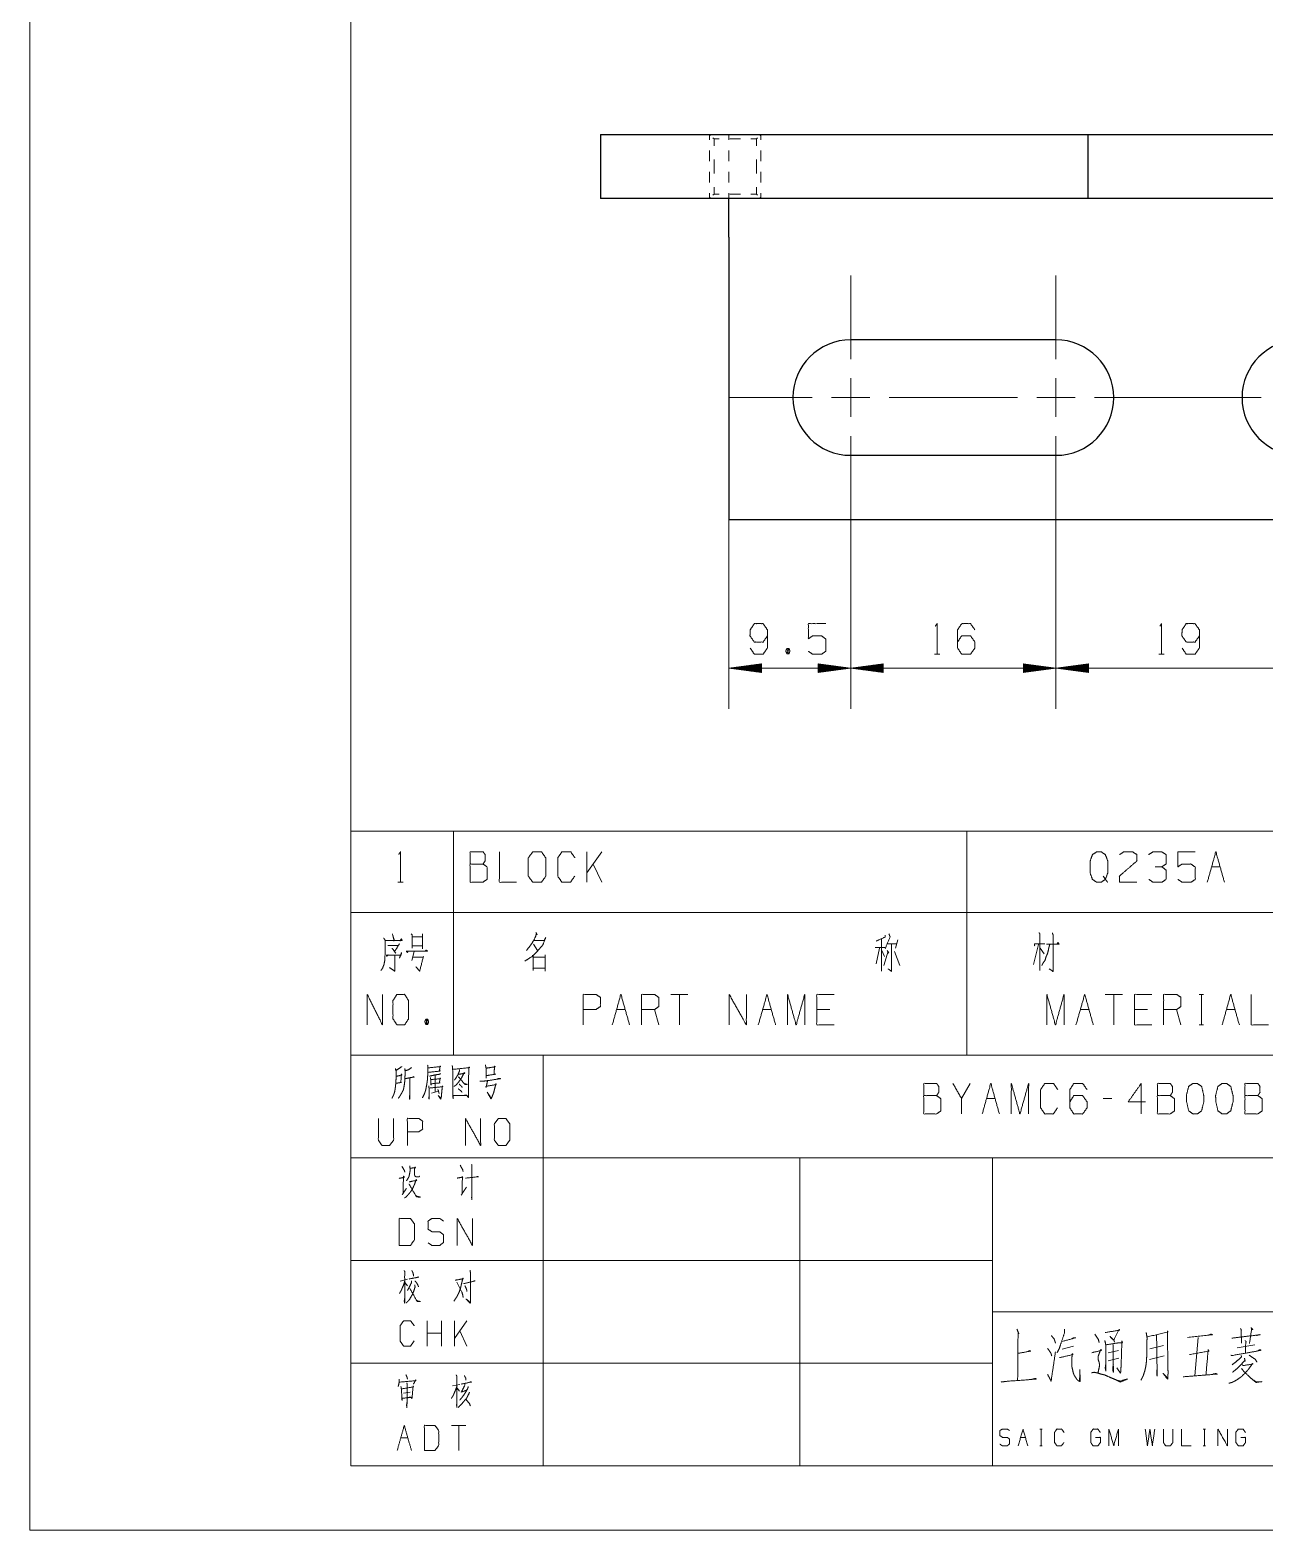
# Paper-space layout 'SHT2' of a CAD drawing. Header units: millimetres. Extents: x 0 to 210, y 0 to 297.
# Drawn here: x 0 to 96.2, y 0 to 116.9 of the extents above; entities that cross this region are included whole.
import ezdxf

# ---------------------------------------------------------------- set-up
doc = ezdxf.new("R2010")
doc.units = ezdxf.units.MM
doc.layers.add('101', color=7, linetype='Continuous', true_color=0xffffff)

psp = doc.layouts.new('SHT2')

# ---------------------------------------------------------------- linework, layer by layer
at = {"layer": '101', "color": 133, "linetype": 'Continuous', "lineweight": 18}
for p, q in [((0, 297), (0, 0)), ((25, 292), (25, 5)), ((25, 37), (205, 37)), ((25, 37), (25, 5)), ((40, 37), (40, 5)), ((25, 29), (205, 29)), ((60, 29), (60, 5)), ((75, 29), (75, 5)), ((25, 21), (75, 21)), ((75, 17), (184, 17)), ((25, 13), (75, 13)), ((25, 5), (205, 5)), ((25, 5), (205, 5)), ((0, 0), (210, 0))]:
    psp.add_line(p, q, dxfattribs=at)
at = {"layer": '101', "color": 251, "linetype": 'Continuous', "lineweight": 25}
for p, q in [((44.46, 108.75), (82.46, 108.75)), ((44.46, 108.75), (44.46, 103.75)), ((82.46, 103.75), (82.46, 108.75)), ((82.46, 108.75), (124.46, 108.75)), ((82.46, 103.75), (44.46, 103.75)), ((124.46, 103.75), (82.46, 103.75)), ((54.46, 100.75), (54.46, 78.75)), ((79.96, 92.75), (63.96, 92.75)), ((63.96, 83.75), (79.96, 83.75)), ((54.46, 78.75), (124.46, 78.75))]:
    psp.add_line(p, q, dxfattribs=at)
at = {"layer": '101', "color": 53, "linetype": 'Continuous', "lineweight": 18}
for p, q in [((52.96, 108.75), (52.96, 108.34)), ((52.96, 108.75), (53.04, 108.67)), ((54.46, 108.75), (54.46, 108.34)), ((56.87, 108.67), (56.96, 108.75)), ((56.96, 108.75), (56.96, 108.34)), ((53.22, 108.49), (53.31, 108.4)), ((53.31, 108.4), (53.31, 107.87)), ((56.61, 108.4), (56.69, 108.49)), ((56.61, 107.87), (56.61, 108.4)), ((52.96, 107.5), (52.96, 106.67)), ((53.31, 106.79), (53.31, 105.72)), ((54.46, 107.5), (54.46, 106.67)), ((56.61, 105.72), (56.61, 106.79)), ((56.96, 107.5), (56.96, 106.67)), ((52.96, 105.84), (52.96, 105)), ((54.46, 105.84), (54.46, 105)), ((56.96, 105.84), (56.96, 105)), ((52.96, 104.17), (52.96, 103.75)), ((53.31, 104.1), (53.22, 104.02)), ((53.31, 104.64), (53.31, 104.1)), ((54.46, 104.17), (54.46, 103.75)), ((54.96, 104.1), (54.54, 104.1)), ((55.37, 104.1), (54.96, 104.1)), ((56.61, 104.1), (56.61, 104.64)), ((56.69, 104.02), (56.61, 104.1)), ((56.96, 104.17), (56.96, 103.75)), ((53.04, 103.84), (52.96, 103.75)), ((56.96, 103.75), (56.87, 103.84))]:
    psp.add_line(p, q, dxfattribs=at)
at = {"layer": '101', "color": 151, "linetype": 'Continuous', "lineweight": 18}
for p, q in [((63.96, 91.25), (63.96, 97.75)), ((79.96, 91.25), (79.96, 97.75)), ((63.96, 86.75), (63.96, 89.75)), ((79.96, 86.75), (79.96, 89.75)), ((60.96, 88.25), (54.46, 88.25)), ((62.46, 88.25), (65.46, 88.25)), ((66.96, 88.25), (73.46, 88.25)), ((76.96, 88.25), (70.46, 88.25)), ((78.46, 88.25), (81.46, 88.25)), ((82.96, 88.25), (89.46, 88.25)), ((95.96, 88.25), (89.46, 88.25)), ((63.96, 85.25), (63.96, 78.75)), ((79.96, 85.25), (79.96, 78.75))]:
    psp.add_line(p, q, dxfattribs=at)
at = {"layer": '101', "color": 22, "linetype": 'Continuous', "lineweight": 18}
for p, q in [((54.46, 78.75), (54.46, 63.99)), ((63.96, 78.75), (63.96, 63.99)), ((63.96, 78.75), (63.96, 63.99)), ((79.96, 78.75), (79.96, 63.99)), ((79.96, 78.75), (79.96, 63.99)), ((57, 67.5), (54.46, 67.16)), ((63.96, 67.16), (54.46, 67.16)), ((54.46, 67.16), (57, 66.83)), ((57, 67.19), (54.65, 67.19)), ((57, 67.14), (54.65, 67.14)), ((57, 67.24), (55.04, 67.24)), ((57, 67.08), (55.04, 67.08)), ((57, 67.29), (55.42, 67.29)), ((57, 67.03), (55.42, 67.03)), ((57, 67.34), (55.81, 67.34)), ((57, 66.98), (55.81, 66.98)), ((57, 67.39), (56.19, 67.39)), ((57, 66.93), (56.19, 66.93)), ((57, 67.44), (56.58, 67.44)), ((57, 66.88), (56.58, 66.88)), ((57, 67.49), (56.96, 67.49)), ((57, 67.49), (56.96, 67.49)), ((57, 66.83), (56.96, 66.83)), ((57, 66.83), (56.96, 66.83)), ((57, 66.83), (57, 67.5)), ((63.96, 67.16), (61.42, 67.5)), ((61.42, 67.5), (61.42, 66.83)), ((61.42, 67.49), (61.45, 67.49)), ((61.42, 67.49), (61.45, 67.49)), ((61.42, 67.44), (61.83, 67.44)), ((61.42, 67.39), (62.22, 67.39)), ((61.42, 67.34), (62.61, 67.34)), ((61.42, 67.29), (62.99, 67.29)), ((61.42, 67.24), (63.38, 67.24)), ((61.42, 67.19), (63.76, 67.19)), ((61.42, 66.83), (63.96, 67.16)), ((61.42, 67.14), (63.76, 67.14)), ((61.42, 67.08), (63.38, 67.08)), ((61.42, 67.03), (62.99, 67.03)), ((61.42, 66.98), (62.61, 66.98)), ((61.42, 66.93), (62.22, 66.93)), ((61.42, 66.88), (61.83, 66.88)), ((61.42, 66.83), (61.45, 66.83)), ((61.42, 66.83), (61.45, 66.83)), ((66.5, 67.5), (63.96, 67.16)), ((63.96, 67.16), (66.5, 66.83)), ((63.96, 67.16), (79.96, 67.16)), ((66.5, 67.19), (64.15, 67.19)), ((66.5, 67.14), (64.15, 67.14)), ((66.5, 67.24), (64.54, 67.24)), ((66.5, 67.08), (64.54, 67.08)), ((66.5, 67.29), (64.92, 67.29)), ((66.5, 67.03), (64.92, 67.03)), ((66.5, 67.34), (65.31, 67.34)), ((66.5, 66.98), (65.31, 66.98)), ((66.5, 67.39), (65.69, 67.39)), ((66.5, 66.93), (65.69, 66.93)), ((66.5, 67.44), (66.08, 67.44)), ((66.5, 66.88), (66.08, 66.88)), ((66.5, 67.49), (66.46, 67.49)), ((66.5, 67.49), (66.46, 67.49)), ((66.5, 66.83), (66.46, 66.83)), ((66.5, 66.83), (66.46, 66.83)), ((66.5, 66.83), (66.5, 67.5)), ((77.42, 67.5), (77.42, 66.83)), ((79.96, 67.16), (77.42, 67.5)), ((77.42, 67.49), (77.45, 67.49)), ((77.42, 67.49), (77.45, 67.49)), ((77.42, 67.44), (77.83, 67.44)), ((77.42, 67.39), (78.22, 67.39)), ((77.42, 67.34), (78.61, 67.34)), ((77.42, 67.29), (78.99, 67.29)), ((77.42, 67.24), (79.38, 67.24)), ((77.42, 67.19), (79.76, 67.19)), ((77.42, 66.83), (79.96, 67.16)), ((77.42, 67.14), (79.76, 67.14)), ((77.42, 67.08), (79.38, 67.08)), ((77.42, 67.03), (78.99, 67.03)), ((77.42, 66.98), (78.61, 66.98)), ((77.42, 66.93), (78.22, 66.93)), ((77.42, 66.88), (77.83, 66.88)), ((77.42, 66.83), (77.45, 66.83)), ((77.42, 66.83), (77.45, 66.83)), ((82.5, 67.5), (79.96, 67.16)), ((79.96, 67.16), (98.96, 67.16)), ((79.96, 67.16), (82.5, 66.83)), ((82.5, 67.19), (80.15, 67.19)), ((82.5, 67.14), (80.15, 67.14)), ((82.5, 67.24), (80.54, 67.24)), ((82.5, 67.08), (80.54, 67.08)), ((82.5, 67.29), (80.92, 67.29)), ((82.5, 67.03), (80.92, 67.03)), ((82.5, 67.34), (81.31, 67.34)), ((82.5, 66.98), (81.31, 66.98)), ((82.5, 67.39), (81.69, 67.39)), ((82.5, 66.93), (81.69, 66.93)), ((82.5, 67.44), (82.08, 67.44)), ((82.5, 66.88), (82.08, 66.88)), ((82.5, 67.49), (82.46, 67.49)), ((82.5, 67.49), (82.46, 67.49)), ((82.5, 66.83), (82.46, 66.83)), ((82.5, 66.83), (82.46, 66.83)), ((82.5, 66.83), (82.5, 67.5))]:
    psp.add_line(p, q, dxfattribs=at)
at = {"layer": '101', "color": 72, "linetype": 'Continuous', "lineweight": 18}
for p, q in [((58.99, 68.7), (59.15, 68.28)), ((70.48, 68.25), (70.9, 68.25)), ((87.98, 68.25), (88.4, 68.25)), ((25, 54.46), (25, 48.11)), ((25, 54.46), (33, 54.46)), ((33, 54.46), (73, 54.46)), ((33, 54.46), (33, 48.11)), ((73, 54.46), (103, 54.46)), ((73, 54.46), (73, 48.11)), ((43.41, 50.48), (43.41, 52.85)), ((44.57, 52.85), (43.41, 51.2)), ((44.57, 50.48), (43.9, 51.9)), ((92.09, 51.68), (92.76, 51.68)), ((28.67, 50.48), (29.09, 50.48)), ((25, 48.11), (33, 48.11)), ((25, 48.11), (25, 37)), ((33, 48.11), (33, 37)), ((33, 48.11), (73, 48.11)), ((73, 48.11), (73, 37)), ((73, 48.11), (103, 48.11)), ((29.76, 46.22), (30.58, 46.22)), ((30.59, 46.45), (30.59, 45.3)), ((39.23, 45.65), (39.55, 45.17)), ((66.35, 46.08), (66.35, 43.55)), ((66.78, 45.68), (67.56, 45.68)), ((67.63, 45.98), (67.45, 45.35)), ((78.6, 45.62), (78.21, 44.08)), ((29.76, 45.53), (30.58, 45.53)), ((29.95, 45.08), (29.76, 44.38)), ((29.81, 44.65), (30.59, 44.65)), ((65.88, 45.4), (66.64, 45.4)), ((66.21, 45.35), (65.95, 44.13)), ((66.39, 45.17), (66.6, 44.7)), ((66.87, 45.12), (66.55, 44)), ((66.8, 45.17), (66.94, 44.95)), ((67.38, 45.08), (67.79, 43.98)), ((78.74, 45.35), (79.04, 44.9)), ((51.28, 41.74), (49.94, 41.74)), ((50.61, 41.74), (50.61, 39.36)), ((85.14, 41.74), (83.8, 41.74)), ((84.47, 41.74), (84.47, 39.36)), ((91.12, 41.74), (91.46, 41.74)), ((91.3, 41.74), (91.3, 39.36)), ((30.85, 39.81), (30.99, 39.39)), ((45.72, 40.56), (46.39, 40.56)), ((49, 39.36), (48.67, 40.56)), ((57.1, 40.56), (57.77, 40.56)), ((62.33, 40.56), (61.32, 40.56)), ((81.86, 40.56), (82.53, 40.56)), ((87.08, 40.56), (86.08, 40.56)), ((89.7, 39.36), (89.36, 40.56)), ((93.24, 40.56), (93.91, 40.56)), ((91.12, 39.36), (91.46, 39.36)), ((25, 37), (33, 37)), ((33, 37), (73, 37)), ((73, 37), (103, 37)), ((31.58, 35.44), (31.57, 34.13)), ((31.29, 34.04), (31.83, 34.2)), ((73.27, 34.8), (72.6, 33.62)), ((74.54, 33.62), (75.21, 33.62)), ((84.32, 33.62), (83.65, 33.62)), ((29.41, 19.54), (28.85, 19.39)), ((29.22, 19.29), (29.42, 19.02)), ((30.96, 14.33), (30.96, 16.3)), ((32.07, 15.33), (30.96, 15.33)), ((32.07, 14.33), (32.07, 16.3)), ((34.05, 16.3), (33.08, 14.93)), ((33.08, 14.33), (33.08, 16.3)), ((34.05, 14.33), (33.49, 15.51)), ((80.43, 14.08), (81.33, 14.32)), ((88.33, 14.39), (87.28, 14.12)), ((91.04, 15.01), (90.77, 12.01)), ((94.09, 14.19), (95.45, 14.43)), ((84.04, 13.81), (84.82, 13.98)), ((84.04, 13.19), (84.87, 13.39)), ((87.26, 13.29), (88.38, 13.57)), ((29.11, 10.67), (29.64, 10.75)), ((33.49, 11.35), (32.92, 11.23)), ((33.28, 11.06), (33.47, 10.81)), ((28.89, 7.18), (29.45, 7.18)), ((33.97, 8.15), (32.86, 8.15)), ((33.41, 8.15), (33.41, 6.19)), ((77.2, 7.22), (77.57, 7.22)), ((78.7, 7.87), (78.89, 7.87)), ((78.8, 7.87), (78.8, 6.56)), ((91.43, 7.87), (91.62, 7.87)), ((91.53, 7.87), (91.53, 6.56)), ((78.7, 6.56), (78.89, 6.56)), ((91.43, 6.56), (91.62, 6.56))]:
    psp.add_line(p, q, dxfattribs=at)
at = {"layer": '101', "color": 251, "linetype": 'Continuous', "lineweight": 25}
for centre, start, end in [((63.96, 88.25), 90, 270), ((79.96, 88.25), 270, 90), ((98.96, 88.25), 90, 270)]:
    psp.add_arc(centre, 4.5, start, end, dxfattribs=at)
at = {"layer": '101', "color": 53, "linetype": 'Continuous', "lineweight": 18}
for points in [[(53.31, 108.4), (53.72, 108.4)], [(54.54, 108.4), (55.37, 108.4)], [(56.19, 108.4), (56.61, 108.4)], [(53.72, 104.1), (53.31, 104.1)], [(56.61, 104.1), (56.19, 104.1)]]:
    psp.add_open_spline(points, degree=1, dxfattribs=at)
at = {"layer": '101', "color": 251, "linetype": 'Continuous', "lineweight": 25}
psp.add_open_spline([(54.46, 100.75), (54.46, 101.53), (54.46, 102.88), (54.46, 103.65), (54.46, 103.75)], degree=1, knots=[0, 0, 0.258817, 0.707108, 0.965928, 1, 1], dxfattribs=at)
at = {"layer": '101', "color": 72, "linetype": 'Continuous', "lineweight": 18}
for points, knots in [([(56.13, 68.73), (56.45, 68.25), (57.14, 68.25), (57.47, 68.73), (57.47, 70.15), (57.14, 70.63), (56.45, 70.63), (56.13, 70.15), (56.11, 69.68), (56.45, 69.2), (57.14, 69.2), (57.47, 69.68)], [0, 0, 0.076856, 0.169525, 0.247728, 0.439297, 0.5175, 0.610168, 0.687025, 0.750925, 0.829128, 0.921797, 1, 1]), ([(60.66, 68.48), (61, 68.25), (61.69, 68.25), (62.02, 68.48), (62.02, 69.43), (61.69, 69.68), (61, 69.68), (60.66, 69.45), (60.66, 70.63), (62.02, 70.63)], [0, 0, 0.062228, 0.168343, 0.230571, 0.376816, 0.441265, 0.547381, 0.609609, 0.79049, 1, 1]), ([(70.55, 70.43), (70.69, 70.63), (70.69, 68.25)], [0, 0, 0.093489, 1, 1]), ([(72.29, 69.2), (72.61, 69.68), (73.3, 69.68), (73.64, 69.2), (73.64, 68.73), (73.3, 68.25), (72.61, 68.25), (72.29, 68.73), (72.29, 70.15), (72.61, 70.63), (73.3, 70.63), (73.64, 70.15)], [0, 0, 0.076963, 0.169761, 0.248073, 0.312019, 0.390331, 0.483129, 0.560092, 0.751927, 0.82889, 0.921688, 1, 1]), ([(88.05, 70.43), (88.19, 70.63), (88.19, 68.25)], [0, 0, 0.093488, 1, 1]), ([(89.79, 68.73), (90.11, 68.25), (90.8, 68.25), (91.14, 68.73), (91.14, 70.15), (90.8, 70.63), (90.11, 70.63), (89.79, 70.15), (89.77, 69.68), (90.11, 69.2), (90.8, 69.2), (91.14, 69.68)], [0, 0, 0.076856, 0.169525, 0.247728, 0.439297, 0.5175, 0.610168, 0.687025, 0.750925, 0.829128, 0.921797, 1, 1]), ([(58.99, 68.28), (59.15, 68.28), (59.23, 68.5), (59.15, 68.7), (58.99, 68.7), (58.9, 68.5), (58.99, 68.28), (59.15, 68.7)], [0, 0, 0.093976, 0.236783, 0.365958, 0.459934, 0.589108, 0.731914, 1, 1]), ([(28.74, 52.65), (28.88, 52.85), (28.88, 50.48)], [0, 0, 0.093489, 1, 1]), ([(34.3, 51.9), (34.3, 52.85), (35.31, 52.85), (35.47, 52.63), (35.47, 52.15), (35.31, 51.9), (34.3, 51.9), (34.3, 50.48), (35.29, 50.48), (35.62, 50.7), (35.62, 51.68), (35.31, 51.9)], [0, 0, 0.115917, 0.238847, 0.272469, 0.330427, 0.366584, 0.489514, 0.663389, 0.784162, 0.833486, 0.952453, 1, 1]), ([(36.58, 52.85), (36.58, 50.48), (37.92, 50.48)], [0, 0, 0.638732, 1, 1]), ([(39.19, 50.48), (39.86, 50.48), (40.2, 50.95), (40.2, 52.38), (39.86, 52.85), (39.19, 52.85), (38.83, 52.38), (38.83, 50.95), (39.19, 50.48)], [0, 0, 0.102684, 0.19162, 0.409477, 0.498413, 0.601097, 0.69162, 0.909477, 1, 1]), ([(42.45, 50.95), (42.12, 50.48), (41.46, 50.48), (41.13, 50.95), (41.13, 52.38), (41.46, 52.85), (42.14, 52.85), (42.47, 52.38)], [0, 0, 0.114569, 0.243367, 0.357935, 0.638584, 0.753153, 0.885432, 1, 1]), ([(83.65, 50.95), (83.81, 50.7), (83.48, 50.48), (83.14, 50.48), (82.8, 50.7), (82.63, 51.18), (82.63, 52.15), (82.8, 52.63), (83.14, 52.85), (83.48, 52.85), (83.81, 52.63), (83.99, 52.15), (83.99, 51.2), (83.81, 50.7), (83.99, 50.48)], [0, 0, 0.043279, 0.102318, 0.151366, 0.210406, 0.284429, 0.426832, 0.500854, 0.559894, 0.608943, 0.667982, 0.742005, 0.880756, 0.958211, 1, 1]), ([(84.92, 52.63), (85.24, 52.85), (85.93, 52.85), (86.27, 52.63), (86.27, 52.15), (84.9, 50.95), (84.92, 50.48), (86.27, 50.48)], [0, 0, 0.069692, 0.192978, 0.265274, 0.350227, 0.67474, 0.759752, 1, 1]), ([(88.21, 51.68), (88.54, 51.9), (88.54, 52.63), (88.21, 52.85), (87.52, 52.85), (87.18, 52.63)], [0, 0, 0.153875, 0.429853, 0.583728, 0.846125, 1, 1]), ([(89.46, 50.7), (89.79, 50.48), (90.48, 50.48), (90.82, 50.7), (90.82, 51.65), (90.48, 51.9), (89.79, 51.9), (89.46, 51.68), (89.46, 52.85), (90.82, 52.85)], [0, 0, 0.062228, 0.168344, 0.230572, 0.376816, 0.441265, 0.547381, 0.609609, 0.790489, 1, 1]), ([(87.2, 50.7), (87.52, 50.48), (88.21, 50.48), (88.54, 50.7), (88.54, 51.43), (88.21, 51.68), (87.69, 51.68)], [0, 0, 0.124121, 0.343688, 0.472447, 0.703378, 0.836733, 1, 1]), ([(27.56, 46.13), (27.69, 45.95), (27.66, 44.45), (27.59, 44.08), (27.48, 43.78), (27.34, 43.6)], [0, 0, 0.081566, 0.649823, 0.793832, 0.914831, 1, 1]), ([(27.7, 45.95), (29.01, 45.95), (28.93, 46.08), (28.85, 45.9)], [0, 0, 0.79327, 0.883172, 1, 1]), ([(27.89, 45.55), (28.71, 45.55), (28.8, 45.68), (28.41, 45.08), (28.5, 44.95), (28.22, 45.35)], [0, 0, 0.349352, 0.41636, 0.723317, 0.790326, 1, 1]), ([(28.25, 46.45), (28.36, 46), (28.39, 46.08), (28.35, 45.9)], [0, 0, 0.638265, 0.750293, 1, 1]), ([(29.7, 46.47), (29.78, 46.38), (29.78, 45.35)], [0, 0, 0.110318, 1, 1]), ([(39.32, 45.95), (40.08, 45.95), (40.2, 46.18), (39.97, 45.6), (39.55, 45.12), (39.14, 44.7), (38.56, 44.33)], [0, 0, 0.213826, 0.286067, 0.460277, 0.639449, 0.804911, 1, 1]), ([(39.43, 46.55), (39.53, 46.38), (39.48, 46.45), (39.28, 45.98), (39.05, 45.62), (38.7, 45.17)], [0, 0, 0.11364, 0.16465, 0.449685, 0.682204, 1, 1]), ([(66.64, 46.35), (66.64, 46.2), (65.95, 45.9)], [0, 0, 0.166334, 1, 1]), ([(66.94, 46.47), (67.03, 46.22), (66.64, 45.28)], [0, 0, 0.205287, 1, 1]), ([(67.15, 45.68), (67.15, 43.53), (66.87, 43.73)], [0, 0, 0.861249, 1, 1]), ([(78.3, 45.53), (78.28, 45.68), (79.1, 45.68)], [0, 0, 0.156665, 1, 1]), ([(78.64, 46.55), (78.71, 46.45), (78.71, 43.6)], [0, 0, 0.041201, 1, 1]), ([(79.47, 45.62), (79.4, 45.37), (79.36, 45.15), (79.29, 44.9), (79.18, 44.65), (79.1, 44.38), (78.95, 44.18), (78.85, 43.98)], [0, 0, 0.146032, 0.274052, 0.420084, 0.572725, 0.735081, 0.872758, 1, 1]), ([(79.22, 45.65), (80.21, 45.65), (80.12, 45.78), (80.01, 45.65)], [0, 0, 0.757415, 0.87456, 1, 1]), ([(79.68, 46.53), (79.73, 46.38), (79.73, 43.53), (79.43, 43.73)], [0, 0, 0.047209, 0.892895, 1, 1]), ([(27.91, 44.83), (27.81, 44.7), (27.77, 44.8), (28.91, 44.8), (28.96, 45), (28.79, 44.55)], [0, 0, 0.074525, 0.127161, 0.672611, 0.770465, 1, 1]), ([(28.44, 44.83), (28.44, 43.55), (28.03, 43.83)], [0, 0, 0.72158, 1, 1]), ([(29.46, 45.08), (29.41, 45), (29.32, 45.12), (30.97, 45.12), (30.87, 45.2), (30.76, 45.08)], [0, 0, 0.040633, 0.11244, 0.868409, 0.923643, 1, 1]), ([(30.67, 44.73), (30.37, 43.55), (30.07, 43.9)], [0, 0, 0.72503, 1, 1]), ([(39.16, 44.8), (39.21, 44.73), (39.21, 43.6), (39.21, 43.78), (40.15, 43.78), (40.15, 43.55), (40.15, 44.83), (40.15, 44.65), (39.25, 44.65)], [0, 0, 0.018725, 0.248081, 0.283758, 0.47474, 0.520612, 0.780548, 0.816225, 1, 1]), ([(26.28, 39.36), (26.28, 41.74), (27.47, 39.36), (27.47, 41.74)], [0, 0, 0.32062, 0.67938, 1, 1]), ([(28.6, 39.36), (29.2, 39.36), (29.5, 39.84), (29.5, 41.26), (29.2, 41.74), (28.6, 41.74), (28.29, 41.26), (28.29, 39.84), (28.6, 39.36)], [0, 0, 0.094595, 0.183573, 0.409674, 0.498652, 0.593247, 0.683573, 0.909673, 1, 1]), ([(43.11, 39.36), (43.11, 41.74), (44.11, 41.74), (44.45, 41.51), (44.45, 40.79), (44.1, 40.56), (43.11, 40.56)], [0, 0, 0.401146, 0.571312, 0.639588, 0.762043, 0.832819, 1, 1]), ([(47.66, 39.36), (47.66, 41.74), (48.67, 41.74), (49, 41.51), (49, 40.79), (48.67, 40.56), (47.66, 40.56)], [0, 0, 0.400952, 0.571035, 0.639278, 0.761674, 0.829917, 1, 1]), ([(54.49, 39.36), (54.49, 41.74), (55.83, 39.36), (55.83, 41.74)], [0, 0, 0.317574, 0.682426, 1, 1]), ([(59.04, 39.36), (59.04, 41.74), (59.71, 39.36), (60.38, 41.74), (60.38, 39.36)], [0, 0, 0.245192, 0.5, 0.754808, 1, 1]), ([(62.66, 39.36), (61.32, 39.36), (61.32, 41.74), (62.66, 41.74)], [0, 0, 0.26539, 0.73461, 1, 1]), ([(79.25, 39.36), (79.25, 41.74), (79.92, 39.36), (80.59, 41.74), (80.59, 39.36)], [0, 0, 0.245192, 0.5, 0.754808, 1, 1]), ([(81.52, 39.36), (82.2, 41.74), (82.87, 39.36)], [0, 0, 0.5, 1, 1]), ([(87.42, 39.36), (86.08, 39.36), (86.08, 41.74), (87.42, 41.74)], [0, 0, 0.265391, 0.734609, 1, 1]), ([(88.35, 39.36), (88.35, 41.74), (89.36, 41.74), (89.7, 41.51), (89.7, 40.79), (89.36, 40.56), (88.35, 40.56)], [0, 0, 0.400952, 0.571035, 0.639278, 0.761674, 0.829917, 1, 1]), ([(95.18, 41.74), (95.18, 39.36), (96.53, 39.36)], [0, 0, 0.638733, 1, 1]), ([(30.85, 39.39), (30.99, 39.39), (31.07, 39.61), (30.99, 39.81), (30.85, 39.81), (30.77, 39.61), (30.85, 39.39), (30.99, 39.81)], [0, 0, 0.086283, 0.23189, 0.363169, 0.449452, 0.580731, 0.726338, 1, 1]), ([(35.49, 36.25), (35.55, 35.99), (35.55, 35.21), (35.55, 35.41), (36.3, 35.52), (36.17, 35.52), (36.2, 36.08), (36.22, 36.16), (36.25, 36.1), (36.14, 36.08), (35.55, 35.99)], [0, 0, 0.076616, 0.29412, 0.35005, 0.563218, 0.598366, 0.753975, 0.779217, 0.799827, 0.831204, 1, 1]), ([(28.99, 36.12), (28.93, 36.08), (28.51, 35.79), (28.48, 35.97), (28.53, 35.79), (28.53, 35.21), (28.51, 34.86), (28.49, 34.62), (28.46, 34.38), (28.42, 34.15), (28.35, 33.93), (28.28, 33.78), (28.21, 33.65)], [0, 0, 0.024362, 0.186801, 0.243941, 0.302152, 0.485022, 0.597666, 0.675195, 0.753199, 0.825098, 0.898191, 0.953346, 1, 1]), ([(28.56, 34.8), (28.59, 34.82), (28.95, 34.88), (28.9, 34.86), (28.95, 35.55), (28.98, 35.46), (28.54, 35.35)], [0, 0, 0.022685, 0.239273, 0.269988, 0.676989, 0.73256, 1, 1]), ([(29.73, 36.03), (29.48, 35.86), (29.24, 35.79), (29.21, 35.97), (29.24, 35.7), (29.23, 35.44), (29.21, 35.15), (29.2, 34.91), (29.17, 34.68), (29.13, 34.44), (29.09, 34.27), (29.01, 34.13), (28.93, 33.98), (28.85, 33.85), (28.78, 33.74), (28.7, 33.65)], [0, 0, 0.09632, 0.172939, 0.229417, 0.313418, 0.396987, 0.487496, 0.564125, 0.634337, 0.711438, 0.768976, 0.817389, 0.871907, 0.920319, 0.962889, 1, 1]), ([(29.23, 35.17), (29.93, 35.3), (29.88, 35.33), (29.81, 35.28)], [0, 0, 0.834809, 0.895274, 1, 1]), ([(29.59, 35.21), (29.59, 33.58), (29.57, 33.69), (29.59, 33.87)], [0, 0, 0.849784, 0.907773, 1, 1]), ([(30.99, 36.23), (31.01, 36.03), (31.01, 35.68), (30.99, 35.35), (30.98, 35.13), (30.94, 34.84), (30.9, 34.6), (30.85, 34.33), (30.79, 34.13), (30.71, 33.93), (30.59, 33.69)], [0, 0, 0.076502, 0.212088, 0.33934, 0.424293, 0.535105, 0.630037, 0.733303, 0.813246, 0.895185, 1, 1]), ([(31.04, 36.01), (32.01, 36.12), (31.96, 36.16), (31.91, 35.77), (31.99, 35.77), (31.02, 35.66)], [0, 0, 0.391079, 0.416921, 0.577584, 0.60892, 1, 1]), ([(31.99, 35.57), (31.94, 35.52), (31.55, 35.46), (31.33, 35.41), (31.13, 35.37)], [0, 0, 0.072254, 0.516594, 0.766873, 1, 1]), ([(31.21, 35.26), (31.23, 35.1), (31.26, 34.66), (31.24, 34.77), (31.97, 34.84), (31.91, 34.84), (31.96, 35.24), (31.99, 35.17), (31.23, 35.1)], [0, 0, 0.056492, 0.217482, 0.258029, 0.525926, 0.548633, 0.694164, 0.720795, 1, 1]), ([(32.91, 36.19), (32.94, 35.9), (32.97, 33.62), (32.96, 33.87), (34.07, 33.87), (33.99, 33.89), (33.83, 33.87)], [0, 0, 0.069513, 0.617086, 0.67568, 0.942515, 0.962044, 1, 1]), ([(32.96, 35.9), (34.27, 36.03), (34.22, 36.1), (34.19, 35.9), (34.18, 33.91), (34.16, 33.69), (34.05, 33.87)], [0, 0, 0.328132, 0.348329, 0.398411, 0.893177, 0.948287, 1, 1]), ([(33.39, 35.55), (33.46, 35.52), (33.89, 35.59), (33.85, 35.66), (33.64, 35.24), (33.49, 35.02), (33.35, 34.84), (33.21, 34.68), (33.05, 34.57)], [0, 0, 0.033937, 0.260456, 0.302021, 0.540807, 0.679362, 0.795008, 0.902031, 1, 1]), ([(33.47, 35.88), (33.47, 35.77), (33.33, 35.44), (33.16, 35.17), (33.08, 35.06)], [0, 0, 0.119857, 0.510436, 0.853215, 1, 1]), ([(33.36, 35.3), (33.41, 35.3), (33.89, 34.73), (34.07, 34.73), (33.89, 34.77), (33.82, 34.82)], [0, 0, 0.037879, 0.645168, 0.784058, 0.927466, 1, 1]), ([(35.06, 34.97), (35.27, 34.97), (35.67, 35.02), (36.67, 35.17), (36.56, 35.19), (36.41, 35.15)], [0, 0, 0.107042, 0.322387, 0.855627, 0.91443, 1, 1]), ([(31.08, 34.62), (31.1, 34.42), (31.12, 33.91), (31.1, 33.58), (31.08, 33.67), (31.12, 33.89)], [0, 0, 0.147471, 0.523364, 0.768668, 0.835022, 1, 1]), ([(31.12, 34.44), (32.18, 34.55), (32.15, 34.62), (32.13, 34.51), (32.08, 34), (32.07, 33.8), (32.01, 33.58), (31.8, 33.87), (32.02, 33.65)], [0, 0, 0.374083, 0.399751, 0.438832, 0.617592, 0.687461, 0.767889, 0.891106, 1, 1]), ([(31.79, 34.33), (31.85, 34.15), (31.88, 34.02)], [0, 0, 0.579211, 1, 1]), ([(33.38, 34.38), (33.58, 34.22), (33.68, 34.11)], [0, 0, 0.637933, 1, 1]), ([(33.44, 34.75), (33.61, 34.6), (33.69, 34.49)], [0, 0, 0.630825, 1, 1]), ([(35.66, 35.02), (35.55, 34.49), (35.52, 34.57), (36.34, 34.71), (36.3, 34.8), (36.3, 34.71), (36.2, 34.33), (36.14, 34.09), (36.06, 33.89), (36, 33.74), (35.95, 33.62), (35.92, 33.6), (35.64, 34.11), (35.94, 33.65)], [0, 0, 0.136367, 0.159976, 0.371153, 0.396348, 0.418608, 0.516111, 0.579315, 0.633124, 0.675136, 0.70536, 0.714998, 0.861275, 1, 1]), ([(69.65, 33.85), (69.65, 34.8), (70.66, 34.8), (70.82, 34.57), (70.82, 34.1), (70.66, 33.85), (69.65, 33.85), (69.65, 32.42), (70.64, 32.42), (70.98, 32.65), (70.98, 33.62), (70.66, 33.85)], [0, 0, 0.115917, 0.238847, 0.27247, 0.330428, 0.366584, 0.489514, 0.66339, 0.784163, 0.833486, 0.952454, 1, 1]), ([(72.6, 32.42), (72.6, 33.62), (71.93, 34.8)], [0, 0, 0.469959, 1, 1]), ([(76.48, 32.42), (76.48, 34.8), (77.15, 32.42), (77.83, 34.8), (77.83, 32.42)], [0, 0, 0.245192, 0.5, 0.754808, 1, 1]), ([(80.08, 32.9), (79.75, 32.42), (79.09, 32.42), (78.76, 32.9), (78.76, 34.32), (79.09, 34.8), (79.77, 34.8), (80.1, 34.32)], [0, 0, 0.114569, 0.243367, 0.357936, 0.638584, 0.753152, 0.885431, 1, 1]), ([(81.04, 33.37), (81.35, 33.85), (82.04, 33.85), (82.38, 33.37), (82.38, 32.9), (82.04, 32.42), (81.35, 32.42), (81.04, 32.9), (81.04, 34.32), (81.35, 34.8), (82.04, 34.8), (82.38, 34.32)], [0, 0, 0.076963, 0.169761, 0.248073, 0.312018, 0.39033, 0.483128, 0.560092, 0.751926, 0.82889, 0.921688, 1, 1]), ([(86.93, 33.37), (85.59, 33.37), (86.6, 34.8), (86.6, 32.42)], [0, 0, 0.24587, 0.565295, 1, 1]), ([(87.86, 33.85), (87.86, 34.8), (88.87, 34.8), (89.03, 34.57), (89.03, 34.1), (88.87, 33.85), (87.86, 33.85), (87.86, 32.42), (88.85, 32.42), (89.19, 32.65), (89.19, 33.62), (88.87, 33.85)], [0, 0, 0.115917, 0.238847, 0.272469, 0.330428, 0.366583, 0.489513, 0.663389, 0.784162, 0.833486, 0.952453, 1, 1]), ([(90.97, 32.42), (91.31, 32.67), (91.48, 33.37), (91.48, 33.85), (91.31, 34.57), (90.97, 34.8), (90.64, 34.8), (90.3, 34.57), (90.12, 33.85), (90.14, 33.37), (90.3, 32.67), (90.64, 32.42), (90.97, 32.42)], [0, 0, 0.067526, 0.183971, 0.260583, 0.380943, 0.446141, 0.500306, 0.565504, 0.685863, 0.762528, 0.87831, 0.945835, 1, 1]), ([(93.25, 32.42), (93.58, 32.67), (93.76, 33.37), (93.76, 33.85), (93.58, 34.57), (93.25, 34.8), (92.91, 34.8), (92.58, 34.57), (92.4, 33.85), (92.42, 33.37), (92.58, 32.67), (92.91, 32.42), (93.25, 32.42)], [0, 0, 0.067526, 0.183972, 0.260584, 0.380943, 0.446142, 0.500306, 0.565505, 0.685864, 0.762529, 0.87831, 0.945835, 1, 1]), ([(94.69, 33.85), (94.69, 34.8), (95.7, 34.8), (95.86, 34.57), (95.86, 34.1), (95.7, 33.85), (94.69, 33.85), (94.69, 32.42), (95.68, 32.42), (96.02, 32.65), (96.02, 33.62), (95.7, 33.85)], [0, 0, 0.115917, 0.238847, 0.27247, 0.330428, 0.366584, 0.489514, 0.663389, 0.784162, 0.833486, 0.952453, 1, 1]), ([(27.15, 32.07), (27.15, 30.39), (27.43, 29.97), (28.02, 29.97), (28.34, 30.39), (28.34, 32.07)], [0, 0, 0.337151, 0.438598, 0.557781, 0.662849, 1, 1]), ([(29.41, 29.97), (29.41, 32.07), (30.3, 32.07), (30.6, 31.87), (30.6, 31.23), (30.29, 31.03), (29.41, 31.03)], [0, 0, 0.401146, 0.571312, 0.639588, 0.762043, 0.832819, 1, 1]), ([(33.94, 29.97), (33.94, 32.07), (35.12, 29.97), (35.12, 32.07)], [0, 0, 0.317574, 0.682426, 1, 1]), ([(36.5, 29.97), (37.09, 29.97), (37.39, 30.39), (37.39, 31.65), (37.09, 32.07), (36.5, 32.07), (36.19, 31.65), (36.19, 30.39), (36.5, 29.97)], [0, 0, 0.102684, 0.19162, 0.409478, 0.498413, 0.601097, 0.691619, 0.909477, 1, 1]), ([(28.99, 28.33), (29.18, 28.02), (29.21, 27.89)], [0, 0, 0.726446, 1, 1]), ([(29.6, 28.37), (29.62, 28.17), (29.62, 27.95), (29.58, 27.75), (29.54, 27.55), (29.47, 27.42), (29.41, 27.31), (29.33, 27.2)], [0, 0, 0.161539, 0.340476, 0.503497, 0.668951, 0.787641, 0.890429, 1, 1]), ([(29.63, 28.19), (30.05, 28.24), (30.02, 28.31), (29.97, 28.13), (29.97, 27.97), (29.97, 27.69), (29.99, 27.62), (30.02, 27.55), (30.08, 27.53), (30.16, 27.51), (30.27, 27.51), (30.33, 27.53), (30.38, 27.58)], [0, 0, 0.256865, 0.301249, 0.41201, 0.505691, 0.679668, 0.720916, 0.765302, 0.805444, 0.85461, 0.920841, 0.960986, 1, 1]), ([(33.53, 28.42), (33.72, 28.08), (33.75, 27.95)], [0, 0, 0.736536, 1, 1]), ([(34.42, 28.48), (34.44, 28.33), (34.44, 25.74), (34.42, 25.92), (34.44, 26.14)], [0, 0, 0.049514, 0.872927, 0.929447, 1, 1]), ([(28.76, 27.4), (29.18, 27.49), (29.12, 27.58), (29.1, 27.4), (29.08, 26.23), (29.01, 26.14), (29.33, 26.61)], [0, 0, 0.16742, 0.209471, 0.278411, 0.733408, 0.779232, 1, 1]), ([(29.54, 27.13), (30.15, 27.25), (30.1, 27.31), (29.96, 26.91), (29.88, 26.74), (29.8, 26.58), (29.68, 26.38), (29.54, 26.21), (29.4, 26.05), (29.29, 25.94), (29.19, 25.88)], [0, 0, 0.25494, 0.288366, 0.462054, 0.541624, 0.612967, 0.709672, 0.802667, 0.88873, 0.952732, 1, 1]), ([(29.52, 26.94), (29.55, 26.94), (30.13, 25.96), (30.43, 25.94), (30.13, 26.01), (30.05, 26.1)], [0, 0, 0.016601, 0.617584, 0.775731, 0.937327, 1, 1]), ([(33.3, 27.42), (33.74, 27.51), (33.7, 27.55), (33.67, 26.19), (33.61, 26.1), (34.03, 26.72)], [0, 0, 0.163599, 0.18344, 0.685806, 0.725488, 1, 1]), ([(33.94, 27.42), (34.95, 27.53), (34.89, 27.55), (34.77, 27.51)], [0, 0, 0.837054, 0.891368, 1, 1]), ([(28.77, 22.18), (29.65, 22.18), (29.96, 22.6), (29.96, 23.86), (29.65, 24.28), (28.77, 24.28), (28.77, 22.18)], [0, 0, 0.142135, 0.227161, 0.43179, 0.516816, 0.658951, 1, 1]), ([(31.02, 22.38), (31.32, 22.18), (31.93, 22.18), (32.22, 22.4), (32.22, 23.02), (31.93, 23.24), (31.33, 23.24), (31.02, 23.44), (31.02, 24.08), (31.33, 24.28), (31.93, 24.28), (32.22, 24.08)], [0, 0, 0.068036, 0.184055, 0.254519, 0.372335, 0.4428, 0.555843, 0.62637, 0.748394, 0.818921, 0.931964, 1, 1]), ([(33.3, 22.18), (33.3, 24.28), (34.48, 22.18), (34.48, 24.28)], [0, 0, 0.317574, 0.682426, 1, 1]), ([(29.16, 20.22), (29.23, 20.1), (29.2, 20.14), (29.2, 17.7), (29.17, 17.84), (29.2, 18.05)], [0, 0, 0.048142, 0.065074, 0.880813, 0.930182, 1, 1]), ([(29.76, 20.22), (29.85, 20.03), (29.88, 19.91), (29.88, 19.79)], [0, 0, 0.449923, 0.728678, 1, 1]), ([(34.3, 20.24), (34.33, 20.01), (34.33, 18.44), (34.34, 17.92), (34.33, 17.72), (34.31, 17.67), (33.99, 18.01), (34.31, 17.72)], [0, 0, 0.066217, 0.519981, 0.669306, 0.729161, 0.741826, 0.875055, 1, 1]), ([(29.2, 19.39), (29.12, 19.1), (29.01, 18.85), (28.91, 18.63), (28.79, 18.42)], [0, 0, 0.285938, 0.539663, 0.775434, 1, 1]), ([(29.99, 19.1), (30.01, 18.94), (29.92, 18.65), (29.83, 18.42), (29.73, 18.23), (29.56, 17.94), (29.45, 17.82), (29.32, 17.7)], [0, 0, 0.103477, 0.291956, 0.443856, 0.57619, 0.787107, 0.887317, 1, 1]), ([(29.73, 19.41), (29.72, 19.25), (29.57, 18.96), (29.47, 18.75), (29.41, 18.67)], [0, 0, 0.201933, 0.596285, 0.876828, 1, 1]), ([(29.54, 19.56), (30.29, 19.7), (30.23, 19.72), (30.16, 19.68)], [0, 0, 0.838753, 0.907253, 1, 1]), ([(29.6, 18.81), (29.64, 18.77), (30.16, 17.82), (30.43, 17.8), (30.17, 17.86), (30.1, 17.94)], [0, 0, 0.033496, 0.63366, 0.788434, 0.938664, 1, 1]), ([(30.01, 19.41), (30.18, 19.19), (30.23, 19.08), (30.29, 18.96)], [0, 0, 0.535198, 0.744447, 1, 1]), ([(33.13, 19.46), (33.77, 19.58), (33.73, 19.64), (33.68, 19.39), (33.62, 19.14), (33.56, 18.88), (33.45, 18.54), (33.32, 18.28), (33.3, 18.23), (33.18, 18.05), (33.04, 17.84)], [0, 0, 0.244424, 0.27277, 0.366787, 0.461904, 0.564546, 0.695473, 0.80714, 0.823505, 0.905515, 1, 1]), ([(33.27, 19.31), (33.67, 18.5), (33.74, 18.28), (33.75, 18.13)], [0, 0, 0.700219, 0.886542, 1, 1]), ([(33.8, 19.23), (33.84, 19.21), (34.69, 19.41), (34.63, 19.43), (34.57, 19.39)], [0, 0, 0.045964, 0.873306, 0.932105, 1, 1]), ([(33.9, 19.04), (34.03, 18.73), (34.05, 18.59)], [0, 0, 0.698421, 1, 1]), ([(29.94, 14.73), (29.66, 14.33), (29.12, 14.33), (28.84, 14.73), (28.84, 15.91), (29.12, 16.3), (29.67, 16.3), (29.95, 15.91)], [0, 0, 0.114569, 0.243367, 0.357935, 0.638584, 0.753152, 0.885431, 1, 1]), ([(76.92, 15.64), (77.07, 15.29), (77.02, 15.39), (76.99, 14.67), (76.99, 12.63), (76.97, 11.67)], [0, 0, 0.088892, 0.116032, 0.287979, 0.770794, 1, 1]), ([(80.63, 15.64), (80.63, 15.39), (80.38, 14.63), (80.21, 14.12), (80.04, 13.81)], [0, 0, 0.124612, 0.535976, 0.81716, 1, 1]), ([(82.99, 15.26), (83.26, 14.84), (83.33, 14.6)], [0, 0, 0.661597, 1, 1]), ([(83.8, 15.39), (84.92, 15.57), (84.89, 15.64), (84.46, 14.81), (84.16, 15.08), (84.48, 14.77), (84.53, 14.63)], [0, 0, 0.36175, 0.385072, 0.683729, 0.811932, 0.953357, 1, 1]), ([(86.99, 15.39), (87.06, 14.98), (87.04, 14.57), (87.04, 13.84), (87.02, 13.19), (86.97, 12.81), (86.89, 12.43), (86.77, 12.05), (86.67, 11.84), (86.58, 11.67)], [0, 0, 0.110336, 0.219176, 0.409317, 0.581468, 0.681885, 0.783317, 0.887931, 0.947989, 1, 1]), ([(87.06, 15.05), (88.7, 15.43), (88.65, 15.53), (88.65, 15.01), (88.67, 13.6), (88.67, 12.77), (88.7, 12.25), (88.67, 11.91), (88.67, 11.74), (88.31, 12.22), (88.65, 11.84)], [0, 0, 0.25021, 0.267274, 0.344453, 0.555439, 0.678925, 0.756189, 0.80777, 0.833496, 0.923863, 1, 1]), ([(90.21, 15.01), (92.14, 15.22), (92.04, 15.26), (91.87, 15.19)], [0, 0, 0.870758, 0.917254, 1, 1]), ([(93.67, 14.95), (95.87, 15.22), (95.75, 15.22), (95.6, 15.15)], [0, 0, 0.886329, 0.935184, 1, 1]), ([(94.33, 15.7), (94.43, 15.57), (94.38, 15.57), (94.43, 14.57)], [0, 0, 0.138589, 0.178592, 1, 1]), ([(95.16, 15.77), (95.31, 15.6), (95.21, 15.67), (95.04, 14.53)], [0, 0, 0.151118, 0.230946, 1, 1]), ([(79.31, 14.15), (79.53, 13.84), (79.58, 13.74), (79.63, 13.57)], [0, 0, 0.564234, 0.734009, 1, 1]), ([(79.6, 15.15), (79.82, 14.88), (79.87, 14.74), (79.92, 14.57)], [0, 0, 0.519919, 0.73571, 1, 1]), ([(80.46, 14.7), (81.5, 14.98), (81.33, 14.98), (81.16, 14.88)], [0, 0, 0.74542, 0.862771, 1, 1]), ([(82.75, 13.81), (83.53, 14.01), (83.46, 14.08), (83.38, 13.88), (83.26, 13.57), (83.24, 13.43), (83.26, 13.25), (83.33, 13.05), (83.36, 12.81), (83.28, 12.46), (83.24, 12.25)], [0, 0, 0.288066, 0.323944, 0.402266, 0.52127, 0.571262, 0.633411, 0.711733, 0.798322, 0.924133, 1, 1]), ([(83.77, 14.77), (83.85, 14.39), (83.85, 12.39), (83.8, 12.63), (83.85, 12.98)], [0, 0, 0.129595, 0.800553, 0.883167, 1, 1]), ([(83.85, 14.43), (84.72, 14.57), (85.14, 14.6), (85.09, 14.74), (85.07, 13.67), (85.04, 13.01), (85.02, 12.46), (84.99, 12.22), (84.7, 12.63)], [0, 0, 0.198437, 0.291328, 0.324004, 0.562829, 0.709268, 0.832621, 0.886809, 1, 1]), ([(84.41, 14.46), (84.41, 13.6), (84.43, 12.77), (84.43, 12.29), (84.38, 12.53), (84.43, 12.94)], [0, 0, 0.304008, 0.595981, 0.766226, 0.853067, 1, 1]), ([(87.8, 15.19), (87.84, 12.46), (87.84, 11.98), (87.82, 12.19), (87.84, 12.6)], [0, 0, 0.711345, 0.837386, 0.891778, 1, 1]), ([(90.36, 13.67), (91.89, 13.94), (91.82, 14.05), (91.65, 12.08)], [0, 0, 0.426349, 0.460964, 1, 1]), ([(93.58, 13.63), (93.65, 13.6), (93.7, 13.6), (94.94, 13.81), (95.94, 14.01), (95.87, 14.05), (95.7, 13.98)], [0, 0, 0.030219, 0.048442, 0.519508, 0.900991, 0.93121, 1, 1]), ([(94.7, 14.77), (94.79, 14.67), (94.75, 14.63), (94.72, 13.81)], [0, 0, 0.138047, 0.196037, 1, 1]), ([(77.02, 13.77), (77.99, 13.94), (77.92, 13.98), (77.75, 13.91)], [0, 0, 0.788942, 0.853363, 1, 1]), ([(79.31, 12.12), (79.58, 11.6), (79.92, 13.88)], [0, 0, 0.202025, 1, 1]), ([(80.24, 13.43), (81.29, 13.67), (81.24, 13.77), (81.21, 13.53), (81.19, 13.19), (81.19, 12.94), (81.21, 12.67), (81.31, 12.25), (81.38, 12.05), (81.48, 11.91), (81.58, 11.74), (81.7, 11.63), (81.85, 11.56), (81.82, 12.5), (81.8, 11.63)], [0, 0, 0.198343, 0.219429, 0.26416, 0.327897, 0.372402, 0.423463, 0.501847, 0.542308, 0.573453, 0.609975, 0.639453, 0.66927, 0.84099, 1, 1]), ([(94.48, 12.88), (94.55, 12.81), (95.33, 12.94), (95.28, 12.98), (94.99, 12.56), (94.82, 12.36), (94.62, 12.15), (94.4, 11.94), (94.16, 11.77), (93.89, 11.6), (93.67, 11.5), (93.43, 11.43)], [0, 0, 0.029336, 0.260531, 0.277959, 0.425847, 0.504113, 0.587088, 0.675096, 0.762234, 0.855274, 0.926064, 1, 1]), ([(94.4, 13.6), (94.43, 13.46), (94.38, 13.46), (94.09, 13.19), (93.7, 12.88)], [0, 0, 0.128574, 0.173331, 0.542434, 1, 1]), ([(94.65, 13.39), (94.7, 13.15), (94.65, 13.19), (94.31, 12.81), (94.01, 12.53), (93.72, 12.29)], [0, 0, 0.154139, 0.191519, 0.510908, 0.762595, 1, 1]), ([(95.01, 13.63), (95.5, 13.29), (95.62, 13.08)], [0, 0, 0.713216, 1, 1]), ([(28.78, 11.75), (28.78, 11.56), (28.72, 11.27), (28.69, 11.17)], [0, 0, 0.316024, 0.817547, 1, 1]), ([(28.78, 11.52), (30.09, 11.64), (30.06, 11.7), (29.89, 11.37)], [0, 0, 0.748922, 0.787785, 1, 1]), ([(29.3, 12.1), (29.39, 11.89), (29.42, 11.75)], [0, 0, 0.603342, 1, 1]), ([(33.22, 12.08), (33.28, 11.97), (33.27, 11.99), (33.27, 9.55), (33.25, 9.74), (33.27, 9.94)], [0, 0, 0.039885, 0.048389, 0.86771, 0.930393, 1, 1]), ([(33.85, 12.04), (33.96, 11.83), (33.97, 11.75), (33.96, 11.68)], [0, 0, 0.609648, 0.831593, 1, 1]), ([(75.68, 11.53), (76.26, 11.6), (77.68, 11.7), (78.43, 11.77), (78.36, 11.81), (78.09, 11.74)], [0, 0, 0.188616, 0.64251, 0.885467, 0.911353, 1, 1]), ([(82.72, 12.25), (82.92, 12.29), (83.14, 12.25), (83.46, 12.15), (83.77, 12.08), (84.24, 11.87), (84.65, 11.7), (84.97, 11.53), (85.53, 11.77), (84.97, 11.6), (84.7, 11.67)], [0, 0, 0.051192, 0.108601, 0.194772, 0.278607, 0.409734, 0.525756, 0.619011, 0.776801, 0.928429, 1, 1]), ([(89.87, 11.94), (92.53, 12.15), (92.41, 12.19), (92.19, 12.15)], [0, 0, 0.884285, 0.926313, 1, 1]), ([(94.38, 12.56), (94.45, 12.56), (94.6, 12.36), (95.14, 11.84), (95.55, 11.5), (96.01, 11.56), (95.58, 11.53), (95.38, 11.67)], [0, 0, 0.026517, 0.118384, 0.388538, 0.584009, 0.7538, 0.913392, 1, 1]), ([(28.91, 11.19), (28.94, 11), (29, 10.09), (28.98, 10.26), (29.71, 10.34), (29.63, 10.36), (29.46, 10.32)], [0, 0, 0.083432, 0.487207, 0.560755, 0.88655, 0.926462, 1, 1]), ([(29.71, 10.34), (29.77, 10.23), (29.86, 11.23), (29.89, 11.15), (28.97, 11)], [0, 0, 0.055629, 0.522279, 0.563365, 1, 1]), ([(29.36, 11.46), (29.39, 11.41), (29.38, 9.53), (29.35, 9.72), (29.38, 9.94)], [0, 0, 0.021551, 0.822258, 0.902418, 1, 1]), ([(33.28, 11.21), (33.15, 10.88), (33.05, 10.63), (32.96, 10.44), (32.84, 10.26)], [0, 0, 0.339095, 0.594724, 0.790666, 1, 1]), ([(34.25, 10.75), (34.2, 10.61), (34.03, 10.28), (33.85, 10.07), (33.66, 9.84), (33.5, 9.68), (33.37, 9.55)], [0, 0, 0.100504, 0.349354, 0.529552, 0.726518, 0.879827, 1, 1]), ([(34.15, 11.17), (34.13, 11.06), (33.96, 10.75), (33.94, 10.73), (33.81, 10.52), (33.66, 10.32), (33.5, 10.13)], [0, 0, 0.084867, 0.37449, 0.395072, 0.594273, 0.800096, 1, 1]), ([(33.6, 11.37), (34.42, 11.54), (34.37, 11.56), (34.25, 11.5)], [0, 0, 0.811184, 0.871424, 1, 1]), ([(33.9, 11.39), (33.88, 11.27), (33.63, 10.77), (33.6, 10.75), (34.06, 10.9)], [0, 0, 0.104847, 0.570661, 0.600717, 1, 1]), ([(33.97, 10.19), (34.26, 9.84), (34.32, 9.68), (34.23, 9.88)], [0, 0, 0.533338, 0.737997, 1, 1]), ([(30.74, 6.19), (31.56, 6.19), (31.85, 6.58), (31.85, 7.76), (31.56, 8.15), (30.74, 8.15), (30.74, 6.19)], [0, 0, 0.142135, 0.227161, 0.43179, 0.516816, 0.658951, 1, 1]), ([(75.59, 6.69), (75.78, 6.56), (76.16, 6.56), (76.34, 6.7), (76.34, 7.09), (76.16, 7.22), (75.79, 7.22), (75.59, 7.35), (75.59, 7.75), (75.79, 7.87), (76.16, 7.87), (76.34, 7.75)], [0, 0, 0.068036, 0.184054, 0.254519, 0.372335, 0.4428, 0.555843, 0.62637, 0.748393, 0.818921, 0.931964, 1, 1]), ([(80.58, 6.82), (80.39, 6.56), (80.03, 6.56), (79.85, 6.82), (79.85, 7.61), (80.03, 7.87), (80.4, 7.87), (80.59, 7.61)], [0, 0, 0.114568, 0.243367, 0.357935, 0.638584, 0.753152, 0.885432, 1, 1]), ([(83.05, 7.22), (83.42, 7.22), (83.42, 6.82), (83.23, 6.56), (82.85, 6.56), (82.67, 6.82), (82.67, 7.61), (82.86, 7.87), (83.22, 7.87), (83.41, 7.61)], [0, 0, 0.103296, 0.214796, 0.304261, 0.410275, 0.49974, 0.718896, 0.809957, 0.910535, 1, 1]), ([(84.09, 6.56), (84.09, 7.87), (84.46, 6.56), (84.83, 7.87), (84.83, 6.56)], [0, 0, 0.245192, 0.5, 0.754808, 1, 1]), ([(86.92, 7.87), (87.09, 6.56), (87.28, 7.87), (87.47, 6.56), (87.66, 7.87)], [0, 0, 0.249746, 0.499742, 0.750003, 1, 1]), ([(88.33, 7.87), (88.33, 6.82), (88.51, 6.56), (88.88, 6.56), (89.07, 6.82), (89.07, 7.87)], [0, 0, 0.337151, 0.438598, 0.557782, 0.662849, 1, 1]), ([(89.75, 7.87), (89.75, 6.56), (90.49, 6.56)], [0, 0, 0.638735, 1, 1]), ([(92.58, 6.56), (92.58, 7.87), (93.32, 6.56), (93.32, 7.87)], [0, 0, 0.317574, 0.682426, 1, 1]), ([(94.36, 7.22), (94.73, 7.22), (94.73, 6.82), (94.55, 6.56), (94.17, 6.56), (93.98, 6.82), (93.98, 7.61), (94.17, 7.87), (94.54, 7.87), (94.72, 7.61)], [0, 0, 0.103294, 0.214794, 0.304259, 0.410275, 0.49974, 0.718895, 0.809956, 0.910535, 1, 1])]:
    psp.add_open_spline(points, degree=1, knots=knots, dxfattribs=at)
for points in [[(91.75, 50.48), (92.42, 52.85), (93.09, 50.48)], [(45.38, 39.36), (46.05, 41.74), (46.73, 39.36)], [(56.76, 39.36), (57.44, 41.74), (58.11, 39.36)], [(92.91, 39.36), (93.58, 41.74), (94.25, 39.36)], [(74.21, 32.42), (74.88, 34.8), (75.55, 32.42)], [(28.62, 6.19), (29.17, 8.15), (29.73, 6.19)], [(77.02, 6.56), (77.39, 7.87), (77.76, 6.56)]]:
    psp.add_open_spline(points, degree=1, dxfattribs=at)

doc.saveas('drawing.dxf')
